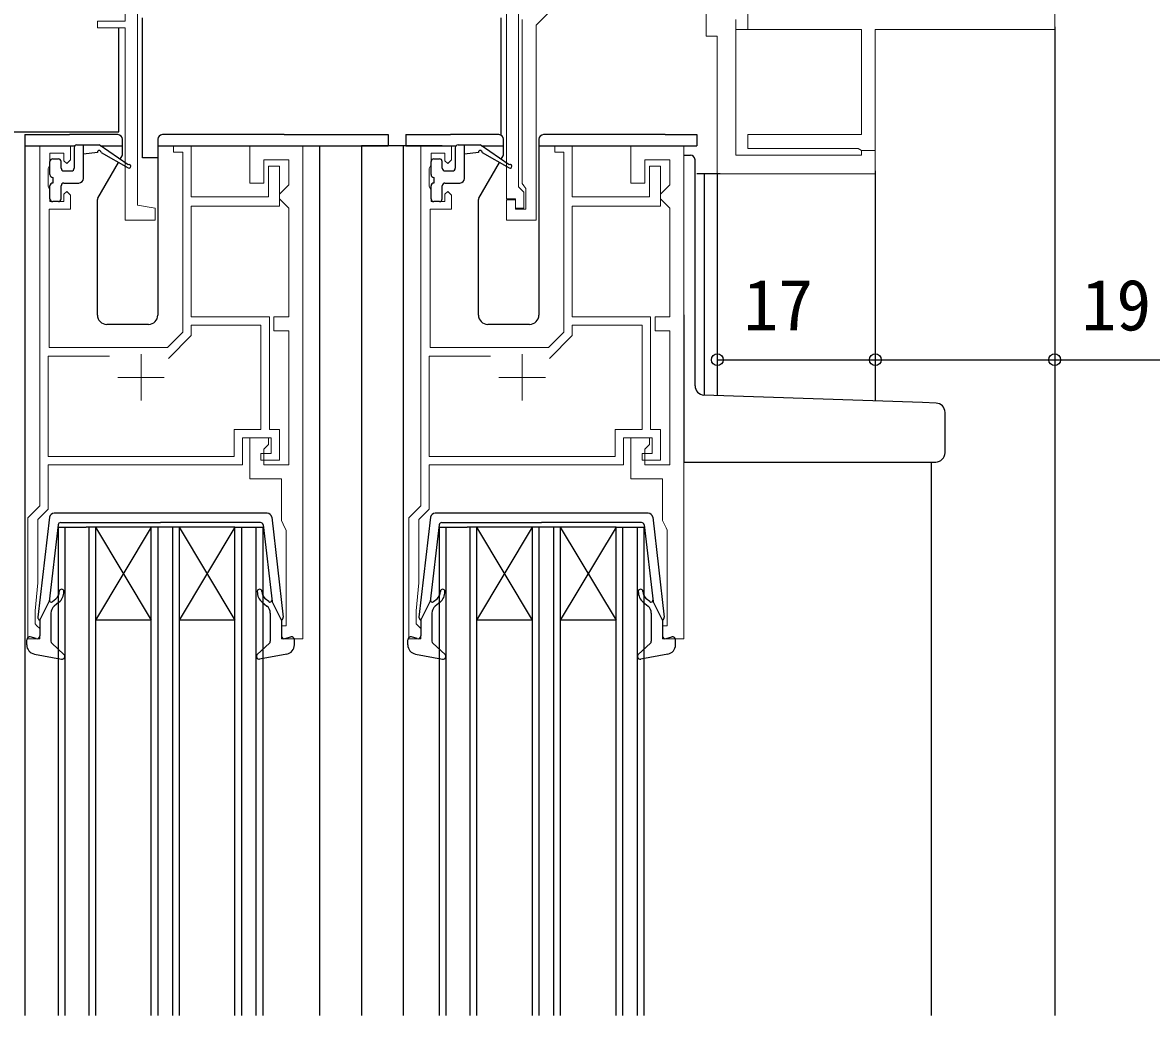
# Model space of a CAD drawing. Units: millimetres, scale not verified. Extents: x -437 to 438, y -281 to 279.
# Drawn here: x -320.2 to -198.8, y -21.8 to 85 of the extents above; entities that cross this region are included whole.
import ezdxf
from ezdxf.enums import TextEntityAlignment as Align

# ---------------------------------------------------------------- set-up
doc = ezdxf.new("R2010")
doc.units = ezdxf.units.MM
doc.header["$LTSCALE"] = 2
doc.layers.add('0-2_YKK_11', color=7, linetype='Continuous', lineweight=18)
for name, color, linetype in [('0-4_YKK_12', 2, 'Continuous'), ('0-5_YKK_13', 4, 'Continuous'), ('0-7_YKK_D', 6, 'Continuous')]:
    doc.layers.add(name, color=color, linetype=linetype)
doc.styles.add('ＭＳ ゴシック', font='')
doc.styles.get('ＭＳ ゴシック').set_extended_font_data('MS Gothic')

msp = doc.modelspace()

# ---------------------------------------------------------------- linework, layer by layer
at = {"layer": '0-2_YKK_11'}
for p, q in [((-307.5, 49.3), (-307.5, 44.3)), ((-266.5, 49.3), (-266.5, 44.3)), ((-310, 46.8), (-305, 46.8)), ((-269, 46.8), (-264, 46.8))]:
    msp.add_line(p, q, dxfattribs=at)
at = {"layer": '0-2_YKK_11', "color": 211}
for points in [[(-209.2, 113.4), (-209.2, 84.2), (-228.5, 84.2), (-228.5, 71.2), (-230, 71.2), (-230.346, 71.4), (-242.2, 71.4), (-242.2, 72.9), (-230, 72.9), (-230, 84.2), (-242.2, 84.2), (-242.2, 85.7)], [(-268.2, 86.5), (-269.7, 86.5), (-269.7, 87.2), (-268.2, 87.2), (-268.2, 90.299), (-272.013, 90.7), (-307.9, 90.7), (-307.9, 87.2), (-306.4, 87.2), (-306.4, 86.5), (-307.9, 86.5), (-307.9, 65.335), (-306, 65), (-306, 63.7), (-309.2, 63.7), (-309.2, 84.4), (-312.2, 84.4), (-312.2, 85.1), (-309.2, 85.1), (-309.2, 90.7), (-328.3, 90.7)], [(-243.5, 85), (-243.5, 70.7), (-230, 70.7), (-230, 71.2), (-228.5, 71.2), (-228.5, 68.7), (-245.5, 68.7), (-245.5, 83.5), (-246.7, 83.5), (-246.7, 87.9)], [(-266.9, 87), (-266.9, 67.3), (-266.6, 67), (-266.3, 66.7), (-266.3, 65), (-267.2, 65), (-267.2, 66), (-268.2, 66), (-268.2, 86.5)], [(-263.2, 86.479), (-265, 84.679), (-265, 63.7), (-268.2, 63.7), (-268.2, 65.9), (-267.2, 65.9), (-267.2, 64.9), (-266.1, 64.9), (-266.1, 67.1), (-266.3, 67.383), (-266.5, 67.666), (-266.5, 85.3)], [(-242.2, 86.5), (-242.2, 84.2), (-243.5, 84.2), (-243.5, 85.3)]]:
    msp.add_lwpolyline(points, dxfattribs=at)
at = {"layer": '0-2_YKK_11'}
for points in [[(-318.4, 71.7), (-318.4, 33), (-319.7, 31.7), (-319.7, 18.7), (-318.4, 18.7), (-318.4, 19.8), (-318.7, 20.1), (-318.9, 20.3), (-318.9, 21.7), (-318.6, 24.7), (-318.6, 31.527), (-317.5, 32.627), (-317.5, 37.4), (-296.6, 37.4), (-296.6, 40.3), (-293.5, 40.3), (-293.5, 38.6), (-294.6, 38.6), (-294.6, 37.9), (-292.6, 37.9), (-292.6, 41.2), (-293.7, 41.2), (-293.7, 53.3), (-302.1, 53.3), (-302.1, 65.2), (-292.6, 65.2), (-292.6, 69.5), (-293.8, 69.5), (-293.8, 66.2), (-302.1, 66.2), (-302.1, 71.7), (-304, 71.7), (-304, 71), (-303, 71), (-303, 51.673), (-304.673, 50), (-317.4, 50), (-317.4, 64.9), (-315.1, 64.9), (-315.1, 66.4)], [(-315.1, 66.4), (-315.5, 66.8), (-315.8, 66.5), (-315.8, 65.7), (-317.3, 65.7), (-317.3, 66.9), (-317.4, 67.124), (-317.5, 67.347), (-317.5, 69.253), (-317.4, 69.476), (-317.3, 69.7), (-317.3, 70.9), (-315.8, 70.9), (-315.8, 70.1), (-315.5, 69.8), (-315.1, 70.2), (-315.1, 71.7), (-318.4, 71.7)], [(-277.4, 71.7), (-277.4, 33), (-278.7, 31.7), (-278.7, 18.7), (-277.4, 18.7), (-277.4, 19.8), (-277.7, 20.1), (-277.9, 20.3), (-277.9, 21.7), (-277.6, 24.7), (-277.6, 31.527), (-276.5, 32.627), (-276.5, 37.4), (-255.6, 37.4), (-255.6, 40.3), (-252.5, 40.3), (-252.5, 38.6), (-253.6, 38.6), (-253.6, 37.9), (-251.6, 37.9), (-251.6, 41.2), (-252.7, 41.2), (-252.7, 53.3), (-261.1, 53.3), (-261.1, 65.2), (-251.6, 65.2), (-251.6, 69.5), (-252.8, 69.5), (-252.8, 66.2), (-261.1, 66.2), (-261.1, 71.7), (-263, 71.7), (-263, 71), (-262, 71), (-262, 51.673), (-263.673, 50), (-276.4, 50), (-276.4, 64.9), (-274.1, 64.9), (-274.1, 66.4)], [(-274.1, 66.4), (-274.5, 66.8), (-274.8, 66.5), (-274.8, 65.7), (-276.3, 65.7), (-276.3, 66.9), (-276.4, 67.124), (-276.5, 67.347), (-276.5, 69.253), (-276.4, 69.476), (-276.3, 69.7), (-276.3, 70.9), (-274.8, 70.9), (-274.8, 70.1), (-274.5, 69.8), (-274.1, 70.2), (-274.1, 71.7), (-277.4, 71.7)], [(-310.899, 49.1), (-317.5, 49.1), (-317.5, 38.3), (-297.5, 38.3), (-297.5, 41.2), (-294.6, 41.2), (-294.6, 52.4), (-302.1, 52.4), (-302.1, 51.3), (-304.56, 48.84)], [(-269.899, 49.1), (-276.5, 49.1), (-276.5, 38.3), (-256.5, 38.3), (-256.5, 41.2), (-253.6, 41.2), (-253.6, 52.4), (-261.1, 52.4), (-261.1, 51.3), (-263.56, 48.84)]]:
    msp.add_lwpolyline(points, dxfattribs=at)
for points in [[(-290.1, 18.7), (-290.1, 71.7), (-295.8, 71.7), (-295.8, 67.7), (-294.3, 67.7), (-294.3, 70.2), (-291.6, 70.2), (-291.6, 67.5), (-292.1, 67), (-292.6, 66.5), (-292.6, 66), (-292.1, 65.5), (-291.6, 65), (-291.6, 53.3), (-293.2, 53.3), (-293.2, 51.8), (-291.6, 51.8), (-291.6, 37.4), (-294.3, 37.4), (-294.3, 39.1), (-293.8, 39.6), (-293.8, 40.3), (-295.8, 40.3), (-295.8, 35.9), (-292.4, 35.9), (-292.4, 31.4), (-292.015, 30.612), (-291.9, 30.375), (-291.9, 20.1), (-292.4, 20.1), (-292.4, 18.7)], [(-249.1, 18.7), (-249.1, 71.7), (-254.8, 71.7), (-254.8, 67.7), (-253.3, 67.7), (-253.3, 70.2), (-250.6, 70.2), (-250.6, 67.5), (-251.1, 67), (-251.6, 66.5), (-251.6, 66), (-251.1, 65.5), (-250.6, 65), (-250.6, 53.3), (-252.2, 53.3), (-252.2, 51.8), (-250.6, 51.8), (-250.6, 37.4), (-253.3, 37.4), (-253.3, 39.1), (-252.8, 39.6), (-252.8, 40.3), (-254.8, 40.3), (-254.8, 35.9), (-251.4, 35.9), (-251.4, 31.4), (-251.015, 30.612), (-250.9, 30.375), (-250.9, 20.1), (-251.4, 20.1), (-251.4, 18.7)]]:
    msp.add_lwpolyline(points, close=True, dxfattribs=at)
at = {"layer": '0-4_YKK_12'}
for p, q in [((-209.2, 84.5), (-209.2, -21.801)), ((-320, 71.7), (-320, -21.801)), ((-288.3, 71.7), (-288.3, -21.801)), ((-283.8, 71.7), (-283.8, -21.801)), ((-275.1, 71.7), (-283.8, 71.7)), ((-279.3, 71.7), (-279.3, -21.801)), ((-245.2, 68.7), (-247.7, 68.7)), ((-246.9, 68.7), (-246.9, 44.905)), ((-245.5, 68.7), (-245.5, 44.856)), ((-228.5, 69), (-228.5, 44.262)), ((-222.5, 37.7), (-222.5, -21.801)), ((-316.4, 30.7), (-313.4, 30.7)), ((-316.4, -21.801), (-316.4, 30.7)), ((-315.7, 30.7), (-315.7, -21.801)), ((-297.4, 30.7), (-313.4, 30.7)), ((-313.1, -21.801), (-313.1, 30.7)), ((-306.413, 30.7), (-312.413, 20.7)), ((-312.413, 30.7), (-306.413, 20.7)), ((-312.4, 30.7), (-312.4, -21.801)), ((-306.4, -21.801), (-306.4, 30.7)), ((-305.7, 30.7), (-305.7, -21.801)), ((-304.1, -21.801), (-304.1, 30.7)), ((-303.4, 30.7), (-303.4, -21.801)), ((-297.4, 30.7), (-303.4, 20.7)), ((-303.4, 30.7), (-297.4, 20.7)), ((-296.7, 30.7), (-296.7, -21.801)), ((-295.1, -21.801), (-295.1, 30.7)), ((-294.4, 30.7), (-294.4, -21.801)), ((-275.4, 30.7), (-272.4, 30.7)), ((-275.4, -21.801), (-275.4, 30.7)), ((-274.7, 30.7), (-274.7, -21.801)), ((-256.4, 30.7), (-272.4, 30.7)), ((-272.1, -21.801), (-272.1, 30.7)), ((-265.413, 30.7), (-271.413, 20.7)), ((-271.413, 30.7), (-265.413, 20.7)), ((-271.4, 30.7), (-271.4, -21.801)), ((-265.4, -21.801), (-265.4, 30.7)), ((-264.7, 30.7), (-264.7, -21.801)), ((-263.1, -21.801), (-263.1, 30.7)), ((-262.4, 30.7), (-262.4, -21.801)), ((-256.4, 30.7), (-262.4, 20.7)), ((-262.4, 30.7), (-256.4, 20.7)), ((-255.7, 30.7), (-255.7, -21.801)), ((-254.1, -21.801), (-254.1, 30.7)), ((-253.4, 30.7), (-253.4, -21.801)), ((-306.413, 20.7), (-312.413, 20.7)), ((-297.4, 20.7), (-303.4, 20.7)), ((-265.413, 20.7), (-271.413, 20.7)), ((-256.4, 20.7), (-262.4, 20.7))]:
    msp.add_line(p, q, dxfattribs=at)
for points in [[(-297.4, -21.801), (-297.4, 30.7), (-294.4, 30.7)], [(-256.4, -21.801), (-256.4, 30.7), (-253.4, 30.7)]]:
    msp.add_lwpolyline(points, dxfattribs=at)
at = {"layer": '0-5_YKK_13'}
for p, q in [((-307.35, 82.404), (-307.35, 85.469)), ((-268.75, 82.404), (-268.75, 85.469)), ((-309.9, 73.2), (-309.9, 84.4)), ((-268.75, 72.836), (-268.75, 82.404)), ((-321.5, 73.2), (-309.9, 73.2)), ((-320, 72.9), (-320, 71.7)), ((-320, 72.9), (-317.3, 72.9)), ((-317.3, 72.9), (-315.2, 72.9)), ((-310, 72.9), (-315.2, 72.9)), ((-292.1, 72.9), (-305.2, 72.9)), ((-292.1, 72.9), (-280.9, 72.9)), ((-280.9, 72.9), (-280.9, 71.7)), ((-279, 72.9), (-279, 71.7)), ((-279, 72.9), (-276.3, 72.9)), ((-276.3, 72.9), (-274.2, 72.9)), ((-269, 72.9), (-274.2, 72.9)), ((-251.1, 72.9), (-264.2, 72.9)), ((-251.1, 72.9), (-247.7, 72.9)), ((-247.7, 72.9), (-247.7, 71.7)), ((-320, 71.7), (-314.621, 71.7)), ((-314.4, 71.797), (-312.001, 71.797)), ((-313.7, 68.2), (-313.7, 71.797)), ((-308.902, 69.67), (-312.001, 71.797)), ((-311.86, 71.7), (-309.5, 71.7)), ((-309.5, 70.757), (-309.5, 72.4)), ((-305.7, 72.4), (-305.7, 53.5)), ((-305.7, 71.7), (-280.9, 71.7)), ((-279, 71.7), (-273.621, 71.7)), ((-273.4, 71.797), (-271.001, 71.797)), ((-272.7, 68.2), (-272.7, 71.797)), ((-267.902, 69.67), (-271.001, 71.797)), ((-270.86, 71.7), (-268.5, 71.7)), ((-268.5, 70.757), (-268.5, 72.4)), ((-264.7, 72.4), (-264.7, 53.5)), ((-264.7, 71.7), (-247.7, 71.7)), ((-314.7, 71.497), (-314.7, 69.3)), ((-312.201, 70.997), (-313.7, 70.797)), ((-311.801, 70.997), (-308.901, 69.324)), ((-309.746, 70.25), (-309.54, 70.607)), ((-273.7, 71.497), (-273.7, 69.3)), ((-271.201, 70.997), (-272.7, 70.797)), ((-270.801, 70.997), (-267.901, 69.324)), ((-268.746, 70.25), (-268.54, 70.607)), ((-249.099, 70.7), (-248.4, 70.7)), ((-317.3, 68.6), (-317.3, 70)), ((-317, 70.3), (-316.4, 70.3)), ((-316.1, 69.3), (-316.1, 70)), ((-312.16, 66.07), (-309.936, 69.921)), ((-276.3, 68.6), (-276.3, 70)), ((-276, 70.3), (-275.4, 70.3)), ((-275.1, 69.3), (-275.1, 70)), ((-271.16, 66.07), (-268.936, 69.921)), ((-247.9, 45.905), (-247.9, 70.2)), ((-317, 68.3), (-317, 67.7)), ((-315.8, 69), (-315, 69)), ((-276, 68.3), (-276, 67.7)), ((-274.8, 69), (-274, 69)), ((-317.3, 66), (-317.3, 67.4)), ((-316.1, 66), (-316.1, 67.4)), ((-315.8, 67.7), (-314.2, 67.7)), ((-276.3, 66), (-276.3, 67.4)), ((-275.1, 66), (-275.1, 67.4)), ((-274.8, 67.7), (-273.2, 67.7)), ((-316.4, 65.7), (-317, 65.7)), ((-312.2, 53.5), (-312.2, 65.92)), ((-275.4, 65.7), (-276, 65.7)), ((-271.2, 53.5), (-271.2, 65.92)), ((-249.1, 53.527), (-249.1, 38.7)), ((-306.7, 52.5), (-311.2, 52.5)), ((-265.7, 52.5), (-270.2, 52.5)), ((-223.413, 44.084), (-246.935, 44.906)), ((-221.965, 44.034), (-223.413, 44.084)), ((-221, 38.7), (-221, 43.034)), ((-249.1, 38.7), (-249.1, 37.7)), ((-249.1, 37.7), (-223.448, 37.7)), ((-223.448, 37.7), (-222, 37.7)), ((-317.351, 31.758), (-318.598, 21.017)), ((-293.945, 32.2), (-316.855, 32.2)), ((-293.449, 31.758), (-292.202, 21.017)), ((-276.351, 31.758), (-277.598, 21.017)), ((-252.945, 32.2), (-275.855, 32.2)), ((-252.449, 31.758), (-251.202, 21.017)), ((-316.431, 30.935), (-317.387, 22.7)), ((-316.133, 31.2), (-305.4, 31.2)), ((-294.667, 31.2), (-305.4, 31.2)), ((-294.369, 30.935), (-293.413, 22.7)), ((-275.431, 30.935), (-276.387, 22.7)), ((-275.133, 31.2), (-264.4, 31.2)), ((-253.667, 31.2), (-264.4, 31.2)), ((-253.369, 30.935), (-252.413, 22.7)), ((-318.4, 20.7), (-317.387, 22.7)), ((-317.041, 22.687), (-316.657, 23.008)), ((-316.336, 22.625), (-316.843, 22.2)), ((-294.464, 22.625), (-293.957, 22.2)), ((-293.76, 22.687), (-294.143, 23.008)), ((-292.4, 20.7), (-293.413, 22.7)), ((-277.4, 20.7), (-276.387, 22.7)), ((-276.041, 22.687), (-275.657, 23.008)), ((-275.336, 22.625), (-275.843, 22.2)), ((-253.464, 22.625), (-252.957, 22.2)), ((-252.76, 22.687), (-253.143, 23.008)), ((-251.4, 20.7), (-252.413, 22.7)), ((-318.4, 20.7), (-318.4, 19)), ((-317.2, 21.434), (-317.2, 18.432)), ((-293.6, 21.434), (-293.6, 18.432)), ((-292.4, 20.7), (-292.4, 19)), ((-277.4, 20.7), (-277.4, 19)), ((-276.2, 21.434), (-276.2, 18.432)), ((-252.6, 21.434), (-252.6, 18.432)), ((-251.4, 20.7), (-251.4, 19)), ((-319.8, 18.032), (-319.8, 18.6)), ((-318.781, 18.711), (-319.42, 18.889)), ((-292.02, 18.711), (-291.381, 18.889)), ((-291, 18.032), (-291, 18.6)), ((-278.8, 18.032), (-278.8, 18.6)), ((-277.781, 18.711), (-278.42, 18.889)), ((-251.02, 18.711), (-250.381, 18.889)), ((-250, 18.032), (-250, 18.6)), ((-318.982, 17.048), (-316.055, 16.505)), ((-317.102, 18.211), (-315.798, 17.022)), ((-293.698, 18.211), (-295.002, 17.022)), ((-291.818, 17.048), (-294.745, 16.505)), ((-277.982, 17.048), (-275.055, 16.505)), ((-276.102, 18.211), (-274.798, 17.022)), ((-252.698, 18.211), (-254.002, 17.022)), ((-250.818, 17.048), (-253.745, 16.505))]:
    msp.add_line(p, q, dxfattribs=at)
msp.add_lwpolyline([(-305.696, 70.404), (-307.35, 70.404), (-307.35, 82.404)], dxfattribs=at)
for centre, radius, start, end in [((-310, 72.4), 0.5, 0, 90), ((-305.2, 72.4), 0.5, 90, 180), ((-269, 72.4), 0.5, 0, 90), ((-264.2, 72.4), 0.5, 90, 180), ((-314.4, 71.497), 0.3, 90, 180), ((-273.4, 71.497), 0.3, 90, 180), ((-312.001, 70.997), 0.2, 0, 180), ((-309.8, 70.757), 0.3, 330, 0), ((-271.001, 70.997), 0.2, 0, 180), ((-268.8, 70.757), 0.3, 330, 0), ((-248.4, 70.2), 0.5, 0, 90), ((-317, 70), 0.3, 90, 180), ((-316.4, 70), 0.3, 0, 90), ((-315.8, 69.3), 0.3, 180, 270), ((-315, 69.3), 0.3, 270, 0), ((-308.802, 69.497), 0.2, 240.01406, 120.01406), ((-276, 70), 0.3, 90, 180), ((-275.4, 70), 0.3, 0, 90), ((-274.8, 69.3), 0.3, 180, 270), ((-274, 69.3), 0.3, 270, 0), ((-267.802, 69.497), 0.2, 240.01406, 120.01406), ((-317, 68.6), 0.3, 180, 270), ((-314.2, 68.2), 0.5, 270, 0), ((-276, 68.6), 0.3, 180, 270), ((-273.2, 68.2), 0.5, 270, 0), ((-317, 67.4), 0.3, 90, 180), ((-315.8, 67.4), 0.3, 90, 180), ((-276, 67.4), 0.3, 90, 180), ((-274.8, 67.4), 0.3, 90, 180), ((-317, 66), 0.3, 180, 270), ((-316.4, 66), 0.3, 270, 0), ((-311.9, 65.92), 0.3, 150, 180), ((-276, 66), 0.3, 180, 270), ((-275.4, 66), 0.3, 270, 0), ((-270.9, 65.92), 0.3, 150, 180), ((-311.2, 53.5), 1, 180, 270), ((-306.7, 53.5), 1, 270, 0), ((-270.2, 53.5), 1, 180, 270), ((-265.7, 53.5), 1, 270, 0), ((-246.9, 45.905), 1, 180, 268), ((-222, 43.034), 1, 0, 88), ((-222, 38.7), 1, 270, 0), ((-316.855, 31.7), 0.5, 90, 173.37911), ((-293.945, 31.7), 0.5, 6.62089, 90), ((-275.855, 31.7), 0.5, 90, 173.37911), ((-252.945, 31.7), 0.5, 6.62089, 90), ((-316.133, 30.9), 0.3, 90, 173.37911), ((-294.667, 30.9), 0.3, 6.62089, 90), ((-275.133, 30.9), 0.3, 90, 173.37911), ((-253.667, 30.9), 0.3, 6.62089, 90), ((-317.3, 23.774), 1, 310.00001, 0), ((-317.3, 23.774), 1.5, 310.00001, 0), ((-316.05, 23.774), 0.25, 0, 180), ((-294.75, 23.774), 0.25, 0, 180), ((-293.5, 23.774), 1.5, 180, 229.99999), ((-293.5, 23.774), 1, 180, 229.99999), ((-276.3, 23.774), 1, 310.00001, 0), ((-276.3, 23.774), 1.5, 310.00001, 0), ((-275.05, 23.774), 0.25, 0, 180), ((-253.75, 23.774), 0.25, 0, 180), ((-252.5, 23.774), 1.5, 180, 229.99999), ((-252.5, 23.774), 1, 180, 229.99999), ((-317.169, 22.84), 0.2, 173.37911, 310.00001), ((-316.2, 21.434), 1, 130.00001, 180), ((-294.6, 21.434), 1, 360, 49.99999), ((-293.631, 22.84), 0.2, 229.99999, 6.62089), ((-276.169, 22.84), 0.2, 173.37911, 310.00001), ((-275.2, 21.434), 1, 130.00001, 180), ((-253.6, 21.434), 1, 360, 49.99999), ((-252.631, 22.84), 0.2, 229.99999, 6.62089), ((-318.3, 20.983), 0.3, 173.37911, 250.52878), ((-292.5, 20.983), 0.3, 289.47122, 6.62089), ((-277.3, 20.983), 0.3, 173.37911, 250.52878), ((-251.5, 20.983), 0.3, 289.47122, 6.62089), ((-319.5, 18.6), 0.3, 74.43464, 180), ((-318.7, 19), 0.3, 254.43464, 0), ((-316.9, 18.432), 0.3, 180, 227.64469), ((-293.9, 18.432), 0.3, 312.35531, 360), ((-292.1, 19), 0.3, 180, 285.56536), ((-291.3, 18.6), 0.3, 0, 105.56536), ((-278.5, 18.6), 0.3, 74.43464, 180), ((-277.7, 19), 0.3, 254.43464, 0), ((-275.9, 18.432), 0.3, 180, 227.64469), ((-252.9, 18.432), 0.3, 312.35531, 360), ((-251.1, 19), 0.3, 180, 285.56536), ((-250.3, 18.6), 0.3, 0, 105.56536), ((-318.8, 18.032), 1, 180, 259.48786), ((-316, 16.8), 0.3, 259.48786, 47.64469), ((-294.8, 16.8), 0.3, 132.35531, 280.51214), ((-292, 18.032), 1, 280.51214, 0), ((-277.8, 18.032), 1, 180, 259.48786), ((-275, 16.8), 0.3, 259.48786, 47.64469), ((-253.8, 16.8), 0.3, 132.35531, 280.51214), ((-251, 18.032), 1, 280.51214, 0)]:
    msp.add_arc(centre, radius, start, end, dxfattribs=at)
at = {"layer": '0-7_YKK_D'}
for p, q in [((-245.5, 66.7), (-245.5, 47.7)), ((-228.5, 66.7), (-228.5, 47.7)), ((-228.5, 66.7), (-228.5, 47.7)), ((-209.2, 66.7), (-209.2, 47.7)), ((-245.5, 48.7), (-228.5, 48.7))]:
    msp.add_line(p, q, dxfattribs=at)
msp.add_lwpolyline([(-228.5, 48.7), (-209.2, 48.7), (-186.775, 48.7)], dxfattribs=at)
for centre in [(-245.5, 48.7), (-228.5, 48.7), (-228.5, 48.7), (-209.2, 48.7)]:
    msp.add_circle(centre, 0.637, dxfattribs=at)

# ---------------------------------------------------------------- texts
at = {"layer": '0-7_YKK_D', "style": 'ＭＳ ゴシック'}
for s, p in [('17', (-242.689, 50.2)), ('19.3', (-206.301, 50.2))]:
    msp.add_text(s, height=5.499, dxfattribs=at).set_placement(p, align=Align.BOTTOM_LEFT)

doc.saveas('drawing.dxf')
